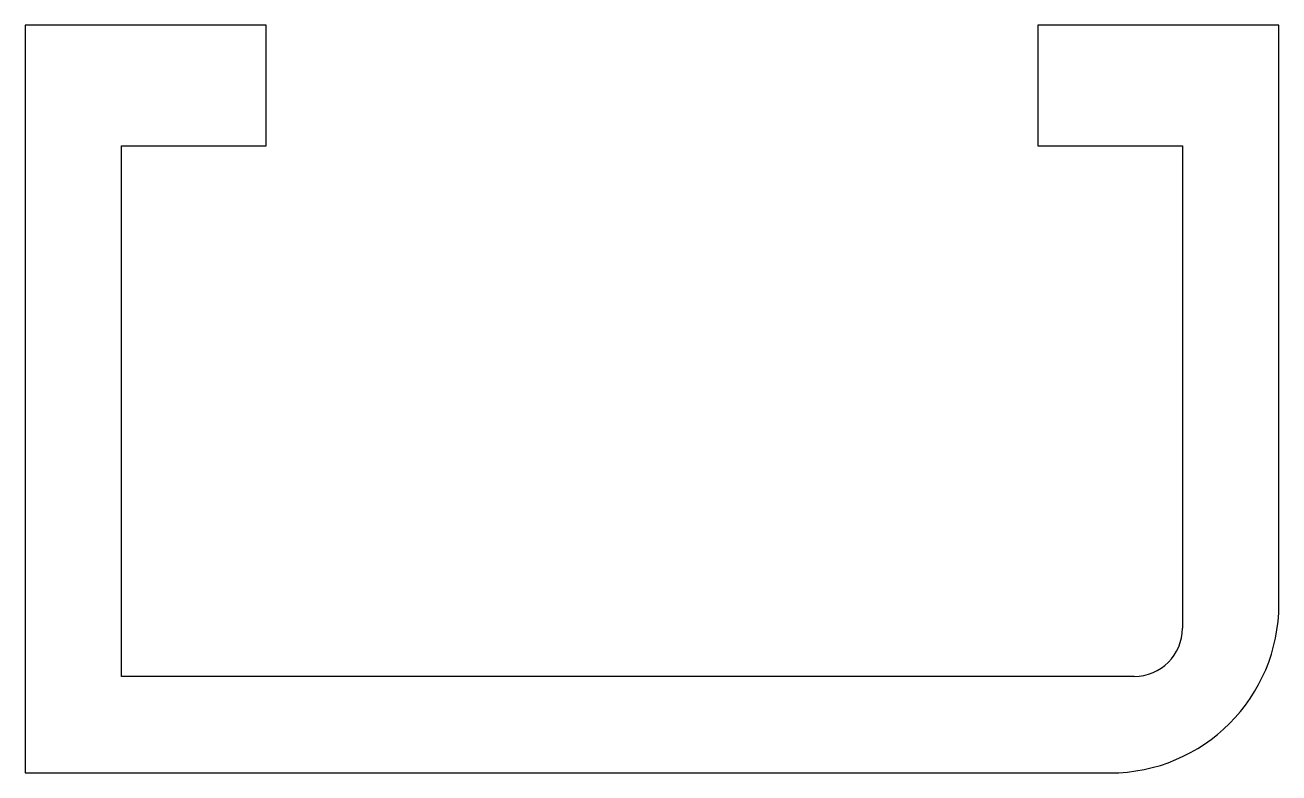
# Model space of a CAD drawing. Extents: x 2119.8 to 2145.8, y 200.2 to 215.7.
import ezdxf

# ---------------------------------------------------------------- set-up
doc = ezdxf.new("R2010")
doc.units = 0
doc.header["$LTSCALE"] = 15
doc.layers.get('0').update_dxf_attribs({"linetype": 'CONTINUOUS'})

msp = doc.modelspace()

# ---------------------------------------------------------------- linework, layer by layer
for p, q in [((2119.784, 215.705), (2119.784, 200.205)), ((2124.784, 215.705), (2119.784, 215.705)), ((2124.784, 213.205), (2124.784, 215.705)), ((2145.784, 215.705), (2140.784, 215.705)), ((2140.784, 215.705), (2140.784, 213.205)), ((2145.784, 203.705), (2145.784, 215.705)), ((2121.784, 202.205), (2121.784, 213.205)), ((2121.784, 213.205), (2124.784, 213.205)), ((2140.784, 213.205), (2143.784, 213.205)), ((2143.784, 213.205), (2143.784, 203.205)), ((2142.784, 202.205), (2121.784, 202.205)), ((2119.784, 200.205), (2142.284, 200.205))]:
    msp.add_line(p, q)
for centre, radius, end in [((2142.284, 203.705), 3.5, 360), ((2142.784, 203.205), 1, 0)]:
    msp.add_arc(centre, radius, 270, end)

doc.saveas('drawing.dxf')
